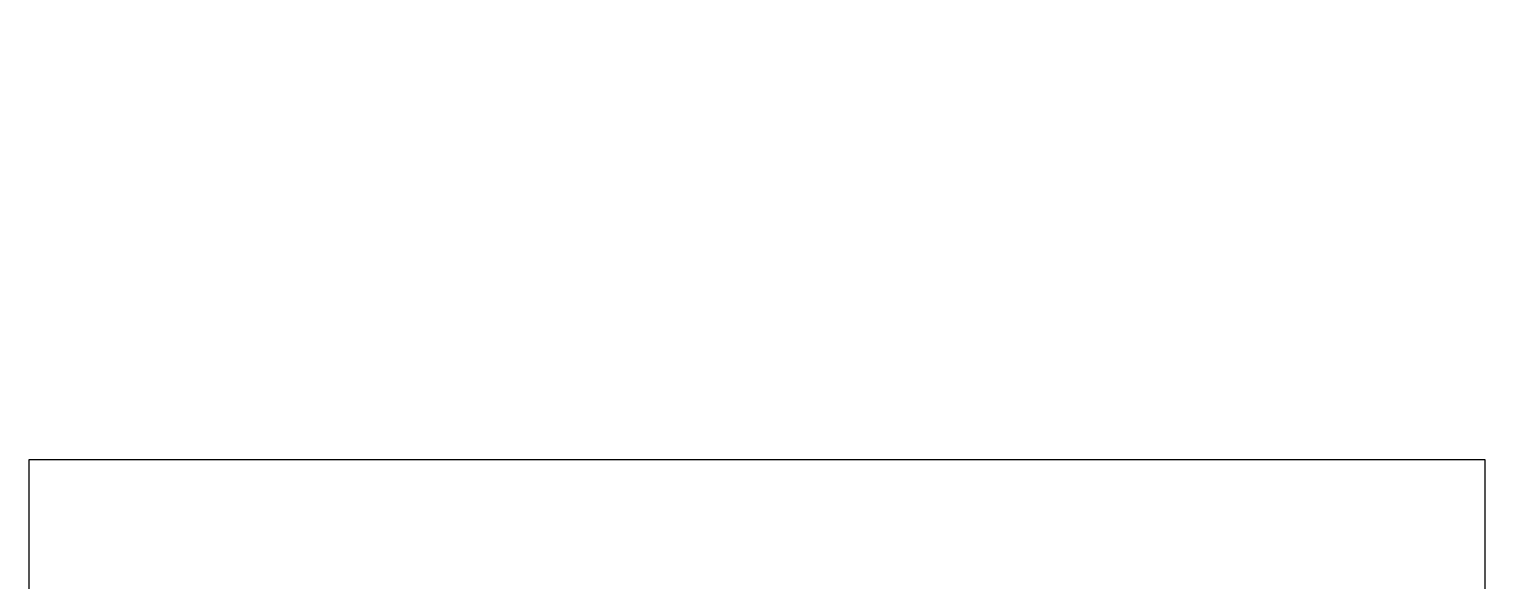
# Model space of a CAD drawing. Header units: metres. Extents: x 31 to 185, y 214 to 372.
# Drawn here: x 31.5 to 185.2, y 313.4 to 371.7 of the extents above; entities that cross this region are included whole.
import ezdxf

# ---------------------------------------------------------------- set-up
doc = ezdxf.new("R2010")
doc.units = ezdxf.units.M
doc.header["$MEASUREMENT"] = 0

msp = doc.modelspace()

# ---------------------------------------------------------------- hatches: boundary and pattern name
at = {"lineweight": -2, "ltscale": 10}
h = msp.add_hatch(dxfattribs=at)
h.set_pattern_fill('AR-CONC', color=4)
h.set_pattern_definition([(50, (-4152.302, -759.206), (7.172602, -0.627521), [0.75, -8.25]), (355, (-4152.302, -759.206), (-1.387513, 7.521921), [0.6, -6.6]), (100.45144, (-4151.7045, -759.258), (5.785088, 6.8944), [0.637402, -7.011421]), (46.1842, (-4152.302, -757.206), (10.672413, -1.655193), [1.125, -12.375]), (96.63564, (-4151.413, -757.344), (9.34662, 9.741186), [0.956103, -10.517138]), (351.18416, (-4152.302, -757.206), (9.34662, 9.741186), [0.9, -9.9]), (21, (-4151.302, -757.706), (5.9690705, -4.026189), [0.75, -8.25]), (326, (-4151.302, -757.706), (2.433153, 7.2515), [0.6, -6.6]), (71.45144, (-4150.805, -758.0416), (8.402224, 3.225312), [0.637402, -7.011421]), (37.5, (-4152.3022, -759.206), (0.1215986, 3.3289385), [0, -6.52, 0, -6.7, 0, -6.625]), (7.5, (-4152.3022, -759.206), (2.6306954, 3.944117), [0, -3.82, 0, -6.37, 0, -2.525]), (327.5, (-4154.5322, -759.206), (5.3382244, -0.2255487), [0, -2.5, 0, -7.8, 0, -10.35]), (317.5, (-4155.5322, -759.206), (5.8318617, 1.00105), [0, -3.25, 0, -5.18, 0, -7.35])])
h.paths.add_polyline_path([(112.597, 367.77), (111.987, 367.89), (111.759, 367.89), (111.759, 367.66), (111.987, 367.66), (112.597, 367.66)])
h.paths.add_polyline_path([(112.597, 371.53), (111.987, 371.65), (111.758, 371.65), (111.758, 371.42), (111.987, 371.42), (112.597, 371.42)])

# ---------------------------------------------------------------- linework, layer by layer
msp.add_lwpolyline([(31.473, 326.212), (185.224, 326.212), (185.224, 213.737), (31.473, 213.737)], close=True, dxfattribs=at)

doc.saveas('drawing.dxf')
